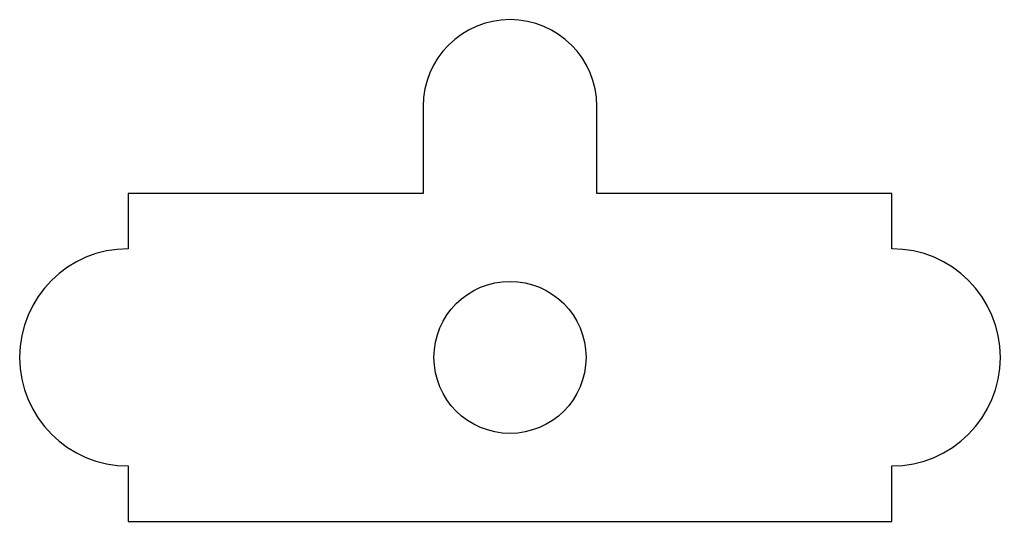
# Model space of a CAD drawing. Header units: millimetres. Extents: x 3275.2 to 3365.5, y 1494.9 to 1541.1.
import ezdxf

# ---------------------------------------------------------------- set-up
doc = ezdxf.new("R2010")
doc.units = ezdxf.units.MM

msp = doc.modelspace()

# ---------------------------------------------------------------- linework, layer by layer
at = {"elevation": -4}
msp.add_lwpolyline([(3328.399, 1525.083), (3328.399, 1533.083, 1), (3312.399, 1533.083), (3312.399, 1525.083), (3285.249, 1525.083), (3285.249, 1519.983, 1), (3285.249, 1499.983), (3285.249, 1494.883), (3355.549, 1494.883), (3355.549, 1499.983, 1), (3355.549, 1519.983), (3355.549, 1525.083)], format="xyb", close=True, dxfattribs=at)
msp.add_circle((3320.399, 1509.983, -4), 7)

doc.saveas('drawing.dxf')
